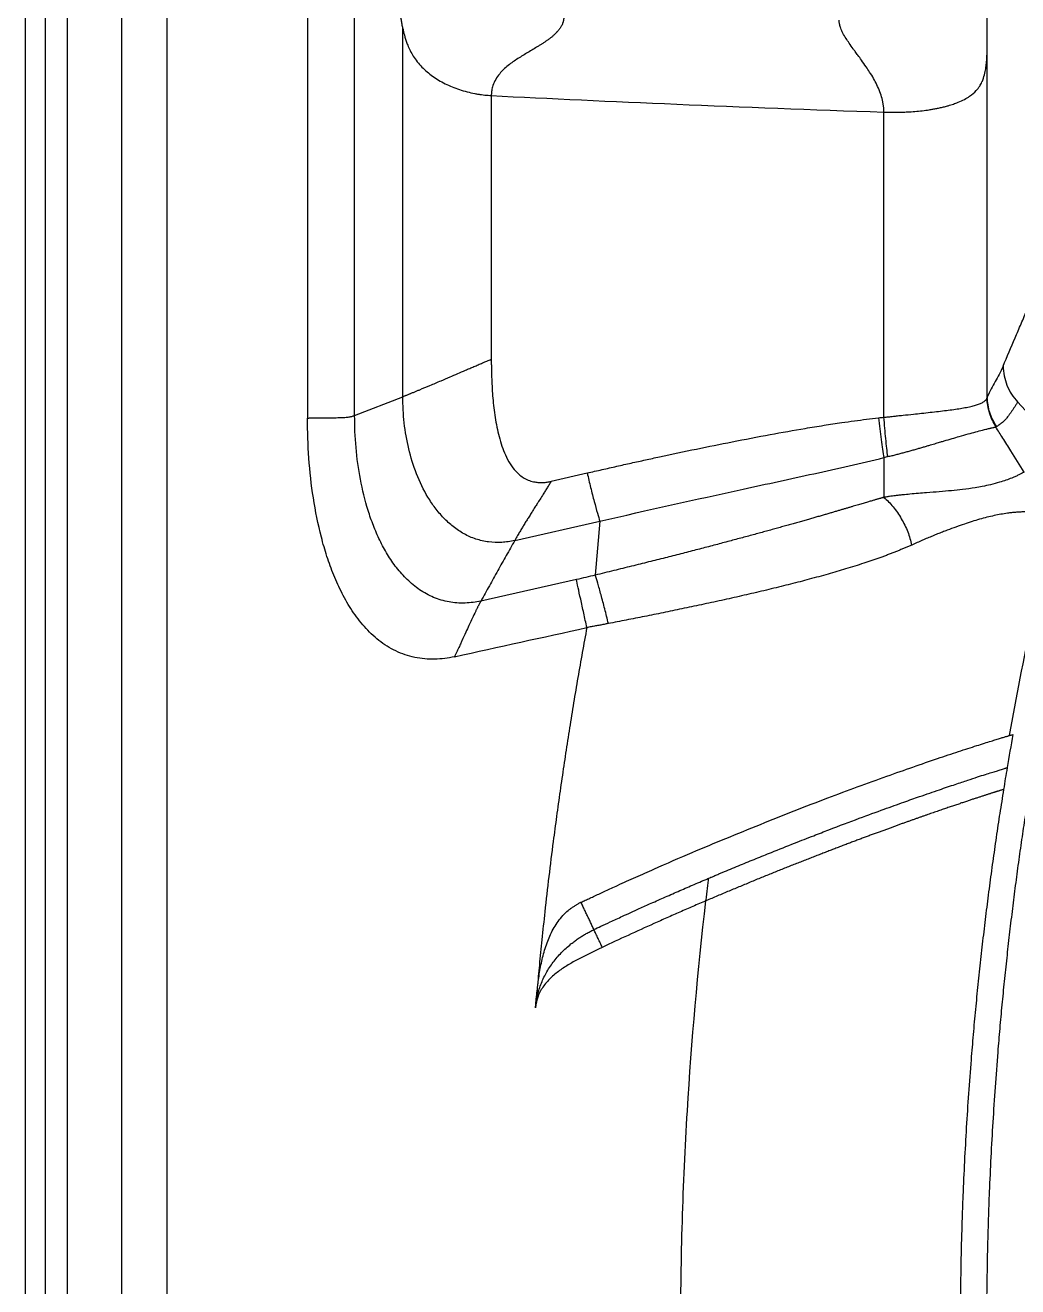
# Model space of a CAD drawing. Extents: x 525 to 613, y 487 to 635.
# Drawn here: x 525.39 to 534.45, y 547.48 to 559 of the extents above; entities that cross this region are included whole.
import ezdxf

# ---------------------------------------------------------------- set-up
doc = ezdxf.new("R2010")
doc.units = 0
doc.header["$MEASUREMENT"] = 0
doc.layers.add('1', color=4, linetype='Continuous')
doc.layers.add('STD TEST', color=3, linetype='Continuous')

# ---------------------------------------------------------------- blocks, each defined once
blk = doc.blocks.new('2023 VANGUARD')
at = {"layer": '1', "linetype": 'Continuous', "lineweight": 25}
blk.add_line((-43.571, -3), (-43.571, -84.142), dxfattribs=at)
at = {"layer": '1', "color": 3, "linetype": 'Continuous', "lineweight": 25}
for p, q in [((-43.387, -3.417), (-43.387, -83.725)), ((-43.184, -83.448), (-43.184, -3.694)), ((-42.693, -4.327), (-42.693, -82.815)), ((-42.275, -82.306), (-42.275, -4.836)), ((-40.994, -5.071), (-40.994, -37.279)), ((-40.564, -37.255), (-40.564, -5.071)), ((-40.124, -37.084), (-40.124, -33.723)), ((-34.791, -37.09), (-34.791, -33.803)), ((-39.317, -34.336), (-39.317, -36.742)), ((-35.735, -37.272), (-35.735, -34.487)), ((-40.564, -37.255), (-40.124, -37.084)), ((-34.131, -37.55), (-34.514, -37.132)), ((-38.442, -37.781), (-38.77, -37.857)), ((-39.103, -38.397), (-38.326, -38.22)), ((-38.326, -38.22), (-38.368, -38.713)), ((-38.541, -38.753), (-39.412, -38.949))]:
    blk.add_line(p, q, dxfattribs=at)
for points, knots in [([(-40.124, -33.723), (-40.125, -33.717), (-40.128, -33.705), (-40.132, -33.679), (-40.14, -33.634), (-40.151, -33.57), (-40.161, -33.492), (-40.174, -33.387), (-40.186, -33.255), (-40.195, -33.095), (-40.2, -32.934), (-40.202, -32.773), (-40.203, -32.611), (-40.203, -32.504), (-40.203, -32.45)], [0, 0, 0, 0, 0.014111, 0.031252, 0.062502, 0.125004, 0.188178, 0.25001, 0.374988, 0.499977, 0.624978, 0.749984, 0.874992, 1, 1, 1, 1]), ([(-34.791, -33.803), (-34.791, -33.776), (-34.791, -33.719), (-34.791, -33.607), (-34.791, -33.465), (-34.791, -33.296), (-34.791, -33.127), (-34.791, -32.958), (-34.791, -32.788), (-34.791, -32.619), (-34.791, -32.507), (-34.791, -32.45)], [0, 0, 0, 0, 0.061351, 0.125, 0.25, 0.375, 0.5, 0.625, 0.75, 0.875, 1, 1, 1, 1]), ([(-40.124, -33.723), (-40.123, -33.727), (-40.122, -33.737), (-40.119, -33.75), (-40.116, -33.763), (-40.112, -33.776), (-40.109, -33.789), (-40.103, -33.81), (-40.094, -33.84), (-40.078, -33.881), (-40.057, -33.927), (-40.028, -33.978), (-39.993, -34.028), (-39.937, -34.092), (-39.872, -34.148), (-39.798, -34.196), (-39.739, -34.228), (-39.675, -34.257), (-39.608, -34.281), (-39.539, -34.302), (-39.481, -34.315), (-39.436, -34.323), (-39.406, -34.328), (-39.376, -34.331), (-39.346, -34.334), (-39.327, -34.335), (-39.317, -34.336)], [0, 0, 0, 0, 0.012008, 0.023969, 0.035888, 0.04777, 0.059623, 0.071451, 0.106779, 0.142885, 0.195685, 0.250041, 0.311522, 0.375051, 0.49996, 0.561992, 0.62497, 0.687479, 0.74997, 0.813052, 0.874965, 0.900669, 0.926007, 0.950995, 0.975653, 1, 1, 1, 1]), ([(-38.695, -33.728), (-38.697, -33.73), (-38.701, -33.736), (-38.707, -33.743), (-38.714, -33.751), (-38.718, -33.756), (-38.721, -33.758)], [0, 0, 0, 0, 0.2495815, 0.4990539, 0.7479057, 1, 1, 1, 1]), ([(-38.656, -33.625), (-38.656, -33.627), (-38.656, -33.632), (-38.657, -33.639), (-38.658, -33.647), (-38.659, -33.654), (-38.661, -33.661), (-38.663, -33.669), (-38.667, -33.678), (-38.671, -33.689), (-38.678, -33.703), (-38.685, -33.715), (-38.691, -33.724), (-38.694, -33.728)], [0, 0, 0, 0, 0.0701942, 0.1406065, 0.211333, 0.2824684, 0.3541057, 0.4263353, 0.4992455, 0.624751, 0.7503371, 0.8754467, 1, 1, 1, 1]), ([(-35.735, -34.487), (-35.735, -34.483), (-35.735, -34.475), (-35.735, -34.463), (-35.736, -34.451), (-35.737, -34.439), (-35.739, -34.426), (-35.741, -34.414), (-35.743, -34.402), (-35.745, -34.389), (-35.748, -34.376), (-35.755, -34.347), (-35.771, -34.299), (-35.797, -34.238), (-35.829, -34.179), (-35.862, -34.124), (-35.9, -34.068), (-35.936, -34.017), (-35.969, -33.971), (-35.994, -33.937), (-36.022, -33.901), (-36.05, -33.86), (-36.082, -33.812), (-36.109, -33.767), (-36.125, -33.731), (-36.134, -33.706), (-36.138, -33.69), (-36.141, -33.675), (-36.143, -33.661), (-36.144, -33.652), (-36.144, -33.648)], [0, 0, 0, 0, 0.010878, 0.021867, 0.032974, 0.044206, 0.055572, 0.067078, 0.078731, 0.090538, 0.102503, 0.114635, 0.175812, 0.241854, 0.301821, 0.369929, 0.425073, 0.501307, 0.555526, 0.599187, 0.632371, 0.700279, 0.75961, 0.826398, 0.887966, 0.911428, 0.934307, 0.956657, 0.978534, 1, 1, 1, 1]), ([(-38.727, -33.766), (-38.729, -33.768), (-38.735, -33.774), (-38.743, -33.781), (-38.752, -33.789), (-38.761, -33.797), (-38.771, -33.806), (-38.782, -33.814), (-38.792, -33.822), (-38.807, -33.832), (-38.825, -33.845), (-38.846, -33.859), (-38.869, -33.873), (-38.899, -33.892), (-38.937, -33.915), (-38.983, -33.942), (-39.029, -33.97), (-39.075, -33.998), (-39.12, -34.028), (-39.164, -34.061), (-39.205, -34.097), (-39.244, -34.139), (-39.278, -34.187), (-39.299, -34.232), (-39.309, -34.266), (-39.313, -34.287), (-39.315, -34.305), (-39.317, -34.32), (-39.317, -34.331), (-39.317, -34.336)], [0, 0, 0, 0, 0.014375, 0.029084, 0.044138, 0.059546, 0.075316, 0.091455, 0.107971, 0.12487, 0.155196, 0.187726, 0.217419, 0.250505, 0.312968, 0.375332, 0.437682, 0.5001, 0.562805, 0.625611, 0.690939, 0.750563, 0.824134, 0.892767, 0.919651, 0.946564, 0.964527, 0.982322, 1, 1, 1, 1]), ([(-38.721, -33.758), (-38.722, -33.759), (-38.724, -33.762), (-38.727, -33.764), (-38.728, -33.765)], [0, 0, 0, 0, 0.497605, 1, 1, 1, 1]), ([(-35.735, -34.487), (-35.728, -34.487), (-35.715, -34.487), (-35.695, -34.488), (-35.674, -34.488), (-35.654, -34.488), (-35.632, -34.488), (-35.611, -34.488), (-35.589, -34.488), (-35.566, -34.487), (-35.544, -34.486), (-35.505, -34.485), (-35.451, -34.481), (-35.384, -34.475), (-35.33, -34.467), (-35.286, -34.46), (-35.252, -34.453), (-35.217, -34.446), (-35.181, -34.438), (-35.142, -34.427), (-35.1, -34.414), (-35.05, -34.395), (-35, -34.372), (-34.942, -34.338), (-34.896, -34.299), (-34.861, -34.253), (-34.84, -34.215), (-34.823, -34.171), (-34.81, -34.123), (-34.801, -34.067), (-34.796, -34.014), (-34.793, -33.96), (-34.792, -33.915), (-34.791, -33.88), (-34.791, -33.854), (-34.791, -33.829), (-34.791, -33.812), (-34.791, -33.803)], [0, 0, 0, 0, 0.011311, 0.022887, 0.034729, 0.046836, 0.059212, 0.071854, 0.084762, 0.097932, 0.11136, 0.125041, 0.167037, 0.20872, 0.250074, 0.272361, 0.295803, 0.320397, 0.346142, 0.373034, 0.410072, 0.44575, 0.500046, 0.54875, 0.625107, 0.67448, 0.71609, 0.750059, 0.800373, 0.838986, 0.875001, 0.908792, 0.940372, 0.955635, 0.970652, 0.985437, 1, 1, 1, 1]), ([(-34.647, -36.805), (-34.61, -36.719), (-34.555, -36.591), (-34.482, -36.418), (-34.445, -36.332), (-34.427, -36.289)], [0, 0, 0, 0, 0.499995, 0.749652, 1, 1, 1, 1]), ([(-40.124, -37.084), (-40.121, -37.082), (-40.114, -37.08), (-40.104, -37.075), (-40.093, -37.071), (-40.082, -37.067), (-40.07, -37.062), (-40.059, -37.057), (-40.047, -37.053), (-40.035, -37.047), (-40.022, -37.042), (-40.009, -37.037), (-39.996, -37.032), (-39.983, -37.026), (-39.945, -37.01), (-39.878, -36.982), (-39.784, -36.942), (-39.676, -36.896), (-39.588, -36.858), (-39.514, -36.826), (-39.475, -36.81), (-39.436, -36.793), (-39.397, -36.776), (-39.357, -36.759), (-39.33, -36.748), (-39.317, -36.742)], [0, 0, 0, 0, 0.0192229, 0.0384457, 0.0576688, 0.0768923, 0.0961163, 0.1153404, 0.1345644, 0.1537882, 0.1730121, 0.1922364, 0.211461, 0.2306859, 0.2499109, 0.3749656, 0.500006, 0.5943709, 0.7499038, 0.7915847, 0.8332661, 0.8749486, 0.916632, 0.958316, 1, 1, 1, 1]), ([(-39.317, -36.742), (-39.317, -36.757), (-39.317, -36.787), (-39.316, -36.831), (-39.315, -36.876), (-39.313, -36.936), (-39.31, -37.01), (-39.301, -37.128), (-39.284, -37.274), (-39.255, -37.421), (-39.222, -37.534), (-39.189, -37.619), (-39.148, -37.696), (-39.102, -37.758), (-39.058, -37.8), (-39.016, -37.83), (-38.97, -37.851), (-38.925, -37.863), (-38.883, -37.868), (-38.852, -37.868), (-38.826, -37.866), (-38.808, -37.864), (-38.789, -37.861), (-38.776, -37.858), (-38.77, -37.857)], [0, 0, 0, 0, 0.031395, 0.0627, 0.093919, 0.125055, 0.189834, 0.250107, 0.375137, 0.500142, 0.565968, 0.625159, 0.691101, 0.750086, 0.786746, 0.821473, 0.857091, 0.892839, 0.919267, 0.946408, 0.959483, 0.973205, 0.986694, 1, 1, 1, 1]), ([(-34.647, -36.805), (-34.659, -36.832), (-34.671, -36.857), (-34.695, -36.904), (-34.707, -36.925), (-34.731, -36.968), (-34.743, -36.99), (-34.767, -37.037), (-34.779, -37.061), (-34.791, -37.09)], [0, 0, 0, 0, 0.25, 0.25, 0.5, 0.5, 0.75, 0.75, 1, 1, 1, 1]), ([(-34.647, -36.805), (-34.647, -36.834), (-34.643, -36.864), (-34.631, -36.923), (-34.623, -36.952), (-34.6, -37.008), (-34.585, -37.036), (-34.553, -37.087), (-34.534, -37.11), (-34.514, -37.132)], [0, 0, 0, 0, 0.25, 0.25, 0.5, 0.5, 0.75, 0.75, 1, 1, 1, 1]), ([(-39.103, -38.397), (-39.123, -38.402), (-39.162, -38.409), (-39.242, -38.417), (-39.322, -38.414), (-39.4, -38.4), (-39.477, -38.379), (-39.568, -38.339), (-39.666, -38.272), (-39.754, -38.192), (-39.83, -38.101), (-39.919, -37.97), (-40.005, -37.79), (-40.075, -37.561), (-40.116, -37.324), (-40.124, -37.164), (-40.124, -37.084)], [0, 0, 0, 0, 0.03125, 0.0625, 0.125, 0.15625, 0.1875, 0.25, 0.3125, 0.375, 0.4375, 0.5, 0.625, 0.75, 0.875, 1, 1, 1, 1]), ([(-35.735, -37.272), (-35.728, -37.272), (-35.714, -37.27), (-35.692, -37.268), (-35.67, -37.265), (-35.642, -37.262), (-35.606, -37.258), (-35.545, -37.252), (-35.471, -37.244), (-35.361, -37.232), (-35.233, -37.218), (-35.094, -37.201), (-34.996, -37.185), (-34.93, -37.171), (-34.888, -37.159), (-34.853, -37.146), (-34.829, -37.134), (-34.815, -37.123), (-34.806, -37.116), (-34.8, -37.109), (-34.796, -37.102), (-34.794, -37.098), (-34.793, -37.095)], [0, 0, 0, 0, 0.014385, 0.029632, 0.045742, 0.062713, 0.087955, 0.124997, 0.194108, 0.250102, 0.375032, 0.499901, 0.624486, 0.689671, 0.749794, 0.812564, 0.874404, 0.907688, 0.937031, 0.95901, 0.979998, 1, 1, 1, 1]), ([(-34.71, -37.359), (-34.736, -37.32), (-34.756, -37.278), (-34.784, -37.188), (-34.792, -37.141), (-34.793, -37.095)], [0, 0, 0, 0, 0.5, 0.5, 1, 1, 1, 1]), ([(-34.705, -37.357), (-34.732, -37.318), (-34.753, -37.274), (-34.782, -37.184), (-34.79, -37.136), (-34.791, -37.09)], [0, 0, 0, 0, 0.5, 0.5, 1, 1, 1, 1]), ([(-34.514, -37.132), (-34.516, -37.137), (-34.522, -37.145), (-34.529, -37.158), (-34.537, -37.17), (-34.544, -37.181), (-34.552, -37.193), (-34.559, -37.204), (-34.566, -37.214), (-34.573, -37.224), (-34.58, -37.234), (-34.587, -37.244), (-34.593, -37.253), (-34.602, -37.264), (-34.611, -37.276), (-34.623, -37.289), (-34.635, -37.302), (-34.651, -37.318), (-34.668, -37.331), (-34.684, -37.342), (-34.694, -37.349), (-34.701, -37.354), (-34.705, -37.357)], [0, 0, 0, 0, 0.044745, 0.089055, 0.132931, 0.176375, 0.219386, 0.261964, 0.304109, 0.345821, 0.387098, 0.427939, 0.468342, 0.508307, 0.573352, 0.632521, 0.696092, 0.755896, 0.878493, 0.919133, 0.948482, 1, 1, 1, 1]), ([(-40.994, -37.279), (-40.99, -37.279), (-40.982, -37.279), (-40.969, -37.278), (-40.956, -37.278), (-40.943, -37.277), (-40.924, -37.277), (-40.898, -37.276), (-40.869, -37.276), (-40.837, -37.276), (-40.806, -37.276), (-40.773, -37.277), (-40.734, -37.276), (-40.69, -37.275), (-40.65, -37.273), (-40.624, -37.27), (-40.606, -37.267), (-40.591, -37.264), (-40.577, -37.26), (-40.568, -37.257), (-40.564, -37.255)], [0, 0, 0, 0, 0.023564, 0.047841, 0.072833, 0.09854, 0.124964, 0.183477, 0.249931, 0.295883, 0.374975, 0.445125, 0.500099, 0.634577, 0.750194, 0.803376, 0.854918, 0.904849, 0.953198, 1, 1, 1, 1]), ([(-39.653, -39.458), (-39.712, -39.471), (-39.803, -39.483), (-39.925, -39.479), (-40.016, -39.466), (-40.104, -39.442), (-40.217, -39.395), (-40.347, -39.313), (-40.479, -39.186), (-40.589, -39.04), (-40.681, -38.881), (-40.756, -38.714), (-40.819, -38.542), (-40.886, -38.308), (-40.946, -38.009), (-40.986, -37.645), (-40.994, -37.401), (-40.994, -37.279)], [0, 0, 0, 0, 0.0625, 0.09375, 0.125, 0.15625, 0.1875, 0.25, 0.3125, 0.375, 0.4375, 0.5, 0.5625, 0.625, 0.75, 0.875, 1, 1, 1, 1]), ([(-39.412, -38.949), (-39.459, -38.959), (-39.557, -38.973), (-39.704, -38.963), (-39.845, -38.921), (-39.974, -38.85), (-40.087, -38.756), (-40.184, -38.646), (-40.267, -38.525), (-40.336, -38.396), (-40.394, -38.261), (-40.459, -38.077), (-40.516, -37.839), (-40.556, -37.548), (-40.564, -37.353), (-40.564, -37.255)], [0, 0, 0, 0, 0.0625, 0.125, 0.1875, 0.25, 0.3125, 0.375, 0.4375, 0.5, 0.5625, 0.625, 0.75, 0.875, 1, 1, 1, 1]), ([(-38.442, -37.781), (-38.397, -37.77), (-38.307, -37.75), (-38.173, -37.719), (-38.041, -37.69), (-37.911, -37.661), (-37.713, -37.618), (-37.449, -37.562), (-37.112, -37.494), (-36.782, -37.431), (-36.502, -37.381), (-36.285, -37.346), (-36.135, -37.323), (-36.005, -37.305), (-35.893, -37.29), (-35.82, -37.281), (-35.784, -37.277)], [0, 0, 0, 0, 0.051594, 0.102391, 0.152393, 0.201598, 0.250009, 0.37701, 0.500004, 0.630783, 0.749962, 0.814628, 0.874966, 0.918007, 0.959683, 1, 1, 1, 1]), ([(-35.784, -37.277), (-35.776, -37.276), (-35.759, -37.274), (-35.743, -37.273), (-35.735, -37.272)], [0, 0, 0, 0, 0.502878, 1, 1, 1, 1]), ([(-35.784, -37.277), (-35.78, -37.31), (-35.776, -37.344), (-35.768, -37.41), (-35.764, -37.443), (-35.755, -37.507), (-35.751, -37.537), (-35.742, -37.592), (-35.738, -37.618), (-35.735, -37.64)], [0, 0, 0, 0, 0.25, 0.25, 0.5, 0.5, 0.75, 0.75, 1, 1, 1, 1]), ([(-35.699, -37.631), (-35.702, -37.608), (-35.705, -37.583), (-35.711, -37.528), (-35.714, -37.498), (-35.72, -37.436), (-35.723, -37.404), (-35.729, -37.338), (-35.732, -37.305), (-35.735, -37.272)], [0, 0, 0, 0, 0.25, 0.25, 0.5, 0.5, 0.75, 0.75, 1, 1, 1, 1]), ([(-35.699, -37.631), (-35.692, -37.629), (-35.679, -37.626), (-35.66, -37.622), (-35.641, -37.617), (-35.623, -37.612), (-35.604, -37.608), (-35.585, -37.603), (-35.567, -37.598), (-35.548, -37.593), (-35.53, -37.588), (-35.512, -37.583), (-35.494, -37.578), (-35.476, -37.573), (-35.458, -37.568), (-35.441, -37.563), (-35.423, -37.558), (-35.406, -37.553), (-35.389, -37.548), (-35.372, -37.543), (-35.355, -37.538), (-35.334, -37.532), (-35.302, -37.522), (-35.26, -37.51), (-35.219, -37.498), (-35.169, -37.483), (-35.112, -37.466), (-35.039, -37.445), (-34.965, -37.424), (-34.894, -37.405), (-34.846, -37.392), (-34.815, -37.384), (-34.796, -37.379), (-34.779, -37.375), (-34.766, -37.372), (-34.751, -37.368), (-34.74, -37.366), (-34.73, -37.364), (-34.725, -37.363), (-34.719, -37.362), (-34.716, -37.361), (-34.714, -37.36)], [0, 0, 0, 0, 0.0128917, 0.0258006, 0.0387251, 0.0516631, 0.0646122, 0.0775698, 0.0905332, 0.1034991, 0.1164644, 0.1294254, 0.1423699, 0.1552818, 0.1681636, 0.1810182, 0.1938482, 0.206656, 0.2194442, 0.2322149, 0.2449703, 0.2577125, 0.2813019, 0.3208136, 0.3561337, 0.382883, 0.4443269, 0.5055751, 0.5865222, 0.6670278, 0.7485352, 0.7790984, 0.8095638, 0.8400634, 0.8707429, 0.8880617, 0.9334833, 0.9497529, 0.9663356, 0.9793557, 1, 1, 1, 1]), ([(-34.711, -37.359), (-34.711, -37.359), (-34.712, -37.36), (-34.713, -37.36), (-34.714, -37.36)], [0, 0, 0, 0, 0.497562, 1, 1, 1, 1]), ([(-34.454, -37.773), (-34.495, -37.708), (-34.56, -37.604), (-34.647, -37.466), (-34.693, -37.394), (-34.714, -37.36)], [0, 0, 0, 0, 0.473298, 0.754513, 1, 1, 1, 1]), ([(-34.705, -37.357), (-34.706, -37.357), (-34.708, -37.358), (-34.709, -37.359), (-34.71, -37.359)], [0, 0, 0, 0, 0.500622, 1, 1, 1, 1]), ([(-38.326, -38.22), (-37.891, -38.12), (-37.454, -38.023), (-36.803, -37.881), (-36.587, -37.834), (-36.158, -37.74), (-35.945, -37.693), (-35.735, -37.64)], [0, 0, 0, 0, 0.5, 0.5, 0.75, 0.75, 1, 1, 1, 1]), ([(-35.699, -37.631), (-35.705, -37.632), (-35.717, -37.635), (-35.729, -37.639), (-35.735, -37.64)], [0, 0, 0, 0, 0.492945, 1, 1, 1, 1]), ([(-35.735, -37.64), (-35.735, -37.669), (-35.735, -37.729), (-35.735, -37.849), (-35.735, -37.942), (-35.735, -38.003)], [0, 0, 0, 0, 0.2376087, 0.4940483, 1, 1, 1, 1]), ([(-38.77, -37.857), (-38.773, -37.861), (-38.779, -37.871), (-38.788, -37.886), (-38.798, -37.901), (-38.808, -37.917), (-38.821, -37.938), (-38.84, -37.969), (-38.865, -38.009), (-38.89, -38.049), (-38.914, -38.086), (-38.936, -38.121), (-38.959, -38.157), (-38.98, -38.191), (-39.002, -38.225), (-39.022, -38.258), (-39.038, -38.286), (-39.052, -38.308), (-39.062, -38.325), (-39.072, -38.342), (-39.081, -38.357), (-39.089, -38.372), (-39.097, -38.385), (-39.101, -38.393), (-39.103, -38.397)], [0, 0, 0, 0, 0.022671, 0.046526, 0.07157, 0.097809, 0.125249, 0.175205, 0.250236, 0.32155, 0.375088, 0.440804, 0.500035, 0.565007, 0.625122, 0.689489, 0.750031, 0.788202, 0.825551, 0.862077, 0.897782, 0.932667, 0.966738, 1, 1, 1, 1]), ([(-38.442, -37.781), (-38.432, -37.824), (-38.422, -37.869), (-38.4, -37.957), (-38.389, -38.001), (-38.368, -38.08), (-38.358, -38.116), (-38.34, -38.176), (-38.333, -38.201), (-38.326, -38.22)], [0, 0, 0, 0, 0.25, 0.25, 0.5, 0.5, 0.75, 0.75, 1, 1, 1, 1]), ([(-34.454, -37.773), (-34.457, -37.774), (-34.466, -37.779), (-34.481, -37.787), (-34.497, -37.795), (-34.516, -37.804), (-34.539, -37.815), (-34.591, -37.837), (-34.663, -37.862), (-34.756, -37.886), (-34.832, -37.903), (-34.915, -37.918), (-35.009, -37.931), (-35.118, -37.942), (-35.228, -37.952), (-35.353, -37.962), (-35.466, -37.971), (-35.552, -37.979), (-35.598, -37.984), (-35.637, -37.989), (-35.677, -37.994), (-35.711, -37.999), (-35.728, -38.002), (-35.735, -38.003)], [0, 0, 0, 0, 0.013846, 0.048702, 0.070234, 0.089883, 0.13071, 0.165284, 0.287254, 0.365384, 0.428585, 0.481583, 0.566708, 0.63746, 0.708664, 0.780331, 0.868664, 0.906203, 0.925174, 0.944251, 0.971997, 0.989784, 1, 1, 1, 1]), ([(-35.735, -38.003), (-35.735, -38.003), (-35.736, -38.003), (-35.737, -38.003), (-35.74, -38.004), (-35.744, -38.005), (-35.749, -38.007), (-35.755, -38.009), (-35.762, -38.011), (-35.771, -38.013), (-35.78, -38.016), (-35.79, -38.019), (-35.802, -38.022), (-35.815, -38.026), (-35.828, -38.03), (-35.843, -38.034), (-35.859, -38.039), (-35.877, -38.044), (-35.895, -38.049), (-35.914, -38.055), (-35.935, -38.061), (-35.956, -38.068), (-35.979, -38.074), (-36.003, -38.081), (-36.028, -38.089), (-36.054, -38.097), (-36.082, -38.105), (-36.11, -38.113), (-36.14, -38.122), (-36.171, -38.131), (-36.204, -38.141), (-36.237, -38.15), (-36.272, -38.161), (-36.308, -38.171), (-36.346, -38.182), (-36.384, -38.193), (-36.424, -38.205), (-36.466, -38.216), (-36.509, -38.229), (-36.553, -38.241), (-36.598, -38.254), (-36.645, -38.267), (-36.693, -38.28), (-36.743, -38.294), (-36.794, -38.308), (-36.846, -38.323), (-36.9, -38.337), (-36.955, -38.352), (-37.012, -38.368), (-37.07, -38.383), (-37.13, -38.399), (-37.191, -38.415), (-37.254, -38.432), (-37.318, -38.449), (-37.384, -38.466), (-37.45, -38.483), (-37.519, -38.501), (-37.588, -38.519), (-37.66, -38.537), (-37.732, -38.555), (-37.806, -38.574), (-37.882, -38.593), (-37.959, -38.612), (-38.038, -38.632), (-38.118, -38.651), (-38.2, -38.672), (-38.284, -38.692), (-38.34, -38.706), (-38.368, -38.713)], [0, 0, 0, 0, 0.000244, 0.000926, 0.002064, 0.003657, 0.005697, 0.008185, 0.011119, 0.0145, 0.01833, 0.022606, 0.027331, 0.032505, 0.038127, 0.0442, 0.050722, 0.057695, 0.065121, 0.072999, 0.081331, 0.090118, 0.099362, 0.109063, 0.119223, 0.129844, 0.140927, 0.152475, 0.164488, 0.17697, 0.189921, 0.203345, 0.217244, 0.23162, 0.246477, 0.26182, 0.277648, 0.293958, 0.310746, 0.328007, 0.345734, 0.363922, 0.382567, 0.401677, 0.421256, 0.441305, 0.461828, 0.482828, 0.504312, 0.526286, 0.548738, 0.571654, 0.595019, 0.618815, 0.643036, 0.667692, 0.692788, 0.718329, 0.744321, 0.770772, 0.797688, 0.825078, 0.852952, 0.881321, 0.910196, 0.939592, 0.969521, 1, 1, 1, 1]), ([(-35.735, -38.003), (-35.706, -38.027), (-35.678, -38.056), (-35.623, -38.122), (-35.598, -38.159), (-35.553, -38.237), (-35.533, -38.278), (-35.501, -38.359), (-35.49, -38.4), (-35.482, -38.438)], [0, 0, 0, 0, 0.25, 0.25, 0.5, 0.5, 0.75, 0.75, 1, 1, 1, 1]), ([(-34.404, -38.137), (-34.408, -38.137), (-34.416, -38.137), (-34.429, -38.136), (-34.442, -38.136), (-34.455, -38.136), (-34.469, -38.136), (-34.484, -38.137), (-34.505, -38.138), (-34.533, -38.14), (-34.57, -38.143), (-34.632, -38.151), (-34.727, -38.168), (-34.859, -38.201), (-35.002, -38.246), (-35.117, -38.288), (-35.201, -38.32), (-35.245, -38.337), (-35.29, -38.356), (-35.336, -38.375), (-35.384, -38.395), (-35.432, -38.416), (-35.465, -38.43), (-35.481, -38.438)], [0, 0, 0, 0, 0.017836, 0.035761, 0.053776, 0.071881, 0.090078, 0.108366, 0.126748, 0.169796, 0.212237, 0.254071, 0.378666, 0.503937, 0.623892, 0.752557, 0.786757, 0.821334, 0.856292, 0.891634, 0.927364, 0.963485, 1, 1, 1, 1]), ([(-35.481, -38.438), (-35.491, -38.442), (-35.511, -38.451), (-35.541, -38.464), (-35.572, -38.477), (-35.604, -38.49), (-35.636, -38.503), (-35.669, -38.516), (-35.703, -38.529), (-35.737, -38.542), (-35.808, -38.567), (-35.922, -38.606), (-36.08, -38.656), (-36.246, -38.704), (-36.413, -38.75), (-36.586, -38.795), (-36.762, -38.839), (-36.942, -38.881), (-37.124, -38.923), (-37.307, -38.963), (-37.458, -38.995), (-37.577, -39.02), (-37.663, -39.038), (-37.749, -39.056), (-37.834, -39.073), (-37.918, -39.09), (-38.002, -39.107), (-38.085, -39.123), (-38.167, -39.139), (-38.222, -39.15), (-38.249, -39.155)], [0, 0, 0, 0, 0.012994, 0.026173, 0.039535, 0.053082, 0.066813, 0.080727, 0.094825, 0.109107, 0.123572, 0.183024, 0.247945, 0.309296, 0.373265, 0.43539, 0.498638, 0.562253, 0.625266, 0.687626, 0.749288, 0.778313, 0.807052, 0.835502, 0.86366, 0.891524, 0.919092, 0.946361, 0.973331, 1, 1, 1, 1]), ([(-38.445, -39.191), (-38.454, -39.148), (-38.464, -39.103), (-38.483, -39.016), (-38.493, -38.973), (-38.51, -38.894), (-38.518, -38.858), (-38.532, -38.797), (-38.537, -38.772), (-38.541, -38.753)], [0, 0, 0, 0, 0.25, 0.25, 0.5, 0.5, 0.75, 0.75, 1, 1, 1, 1]), ([(-38.249, -39.155), (-38.259, -39.111), (-38.27, -39.066), (-38.293, -38.977), (-38.305, -38.934), (-38.326, -38.854), (-38.336, -38.817), (-38.354, -38.756), (-38.362, -38.731), (-38.368, -38.713)], [0, 0, 0, 0, 0.25, 0.25, 0.5, 0.5, 0.75, 0.75, 1, 1, 1, 1]), ([(-39.412, -38.949), (-39.413, -38.951), (-39.416, -38.956), (-39.42, -38.963), (-39.424, -38.971), (-39.428, -38.979), (-39.432, -38.987), (-39.437, -38.996), (-39.442, -39.005), (-39.446, -39.015), (-39.451, -39.025), (-39.457, -39.036), (-39.469, -39.061), (-39.489, -39.105), (-39.519, -39.168), (-39.551, -39.238), (-39.577, -39.295), (-39.6, -39.346), (-39.616, -39.38), (-39.631, -39.412), (-39.643, -39.437), (-39.65, -39.451), (-39.653, -39.458)], [0, 0, 0, 0, 0.021127, 0.042579, 0.064357, 0.086459, 0.108884, 0.131629, 0.154693, 0.178072, 0.201763, 0.225764, 0.25007, 0.368751, 0.499986, 0.613825, 0.749932, 0.801662, 0.874956, 0.925687, 0.967314, 1, 1, 1, 1]), ([(-38.445, -39.191), (-38.452, -39.229), (-38.466, -39.305), (-38.487, -39.419), (-38.507, -39.534), (-38.527, -39.648), (-38.547, -39.763), (-38.566, -39.878), (-38.585, -39.993), (-38.603, -40.108), (-38.621, -40.223), (-38.639, -40.338), (-38.656, -40.453), (-38.673, -40.568), (-38.69, -40.684), (-38.706, -40.799), (-38.727, -40.952), (-38.771, -41.281), (-38.815, -41.656), (-38.855, -42.033), (-38.878, -42.264), (-38.897, -42.471), (-38.909, -42.601), (-38.914, -42.662)], [0, 0, 0, 0, 0.033158, 0.066325, 0.099501, 0.132686, 0.165881, 0.199086, 0.232301, 0.265527, 0.298765, 0.332013, 0.365274, 0.398547, 0.431833, 0.465131, 0.498444, 0.564138, 0.74875, 0.822152, 0.888507, 0.947796, 1, 1, 1, 1]), ([(-38.249, -39.155), (-38.262, -39.157), (-38.288, -39.162), (-38.327, -39.17), (-38.367, -39.177), (-38.406, -39.184), (-38.432, -39.189), (-38.445, -39.191)], [0, 0, 0, 0, 0.201771, 0.402659, 0.602662, 0.801777, 1, 1, 1, 1]), ([(-38.499, -41.699), (-38.486, -41.693), (-38.458, -41.68), (-38.416, -41.661), (-38.372, -41.64), (-38.324, -41.617), (-38.273, -41.594), (-38.22, -41.569), (-38.156, -41.54), (-38.082, -41.506), (-37.998, -41.469), (-37.915, -41.432), (-37.743, -41.355), (-37.495, -41.248), (-37.17, -41.113), (-36.859, -40.986), (-36.548, -40.862), (-36.252, -40.748), (-35.969, -40.642), (-35.708, -40.548), (-35.463, -40.461), (-35.244, -40.386), (-35.081, -40.332), (-34.966, -40.294), (-34.887, -40.269), (-34.816, -40.246), (-34.766, -40.231), (-34.732, -40.22), (-34.71, -40.213), (-34.69, -40.207), (-34.671, -40.201), (-34.654, -40.196), (-34.638, -40.191), (-34.623, -40.187), (-34.61, -40.183), (-34.598, -40.179), (-34.592, -40.177), (-34.588, -40.176)], [0, 0, 0, 0, 0.007354, 0.015228, 0.023626, 0.032551, 0.042005, 0.051991, 0.062514, 0.078115, 0.09377, 0.109428, 0.125024, 0.191347, 0.250021, 0.312539, 0.375048, 0.43995, 0.500006, 0.563922, 0.625028, 0.688747, 0.749967, 0.781752, 0.813191, 0.84427, 0.874977, 0.887525, 0.900068, 0.912604, 0.92513, 0.937645, 0.950148, 0.962637, 0.975109, 0.987564, 1, 1, 1, 1]), ([(-34.588, -40.176), (-34.584, -40.175), (-34.573, -40.172), (-34.563, -40.169), (-34.557, -40.167)], [0, 0, 0, 0, 0.469371, 1, 1, 1, 1]), ([(-37.333, -41.479), (-37.326, -41.476), (-37.311, -41.47), (-37.283, -41.458), (-37.251, -41.444), (-37.219, -41.431), (-37.174, -41.412), (-37.116, -41.388), (-37.02, -41.348), (-36.901, -41.3), (-36.735, -41.232), (-36.558, -41.162), (-36.384, -41.094), (-36.183, -41.016), (-35.964, -40.934), (-35.738, -40.851), (-35.558, -40.786), (-35.388, -40.726), (-35.23, -40.672), (-35.085, -40.623), (-34.971, -40.585), (-34.881, -40.555), (-34.809, -40.532), (-34.752, -40.514), (-34.709, -40.501), (-34.676, -40.491), (-34.652, -40.483), (-34.635, -40.478), (-34.623, -40.474), (-34.615, -40.472), (-34.611, -40.471), (-34.61, -40.47)], [0, 0, 0, 0, 0.004219, 0.010172, 0.017861, 0.024866, 0.031257, 0.046877, 0.062512, 0.093763, 0.125014, 0.17382, 0.215492, 0.25, 0.324016, 0.39033, 0.448964, 0.499945, 0.572362, 0.638169, 0.697369, 0.749953, 0.799423, 0.843485, 0.882127, 0.915345, 0.943134, 0.965494, 0.982426, 0.993928, 1, 1, 1, 1]), ([(-34.796, -45.619), (-34.796, -45.584), (-34.796, -45.511), (-34.795, -45.4), (-34.794, -45.284), (-34.792, -45.163), (-34.79, -45.037), (-34.788, -44.907), (-34.784, -44.772), (-34.78, -44.633), (-34.776, -44.489), (-34.768, -44.285), (-34.756, -44.024), (-34.738, -43.705), (-34.717, -43.386), (-34.696, -43.101), (-34.675, -42.851), (-34.655, -42.635), (-34.634, -42.421), (-34.611, -42.207), (-34.588, -41.995), (-34.562, -41.783), (-34.536, -41.572), (-34.508, -41.362), (-34.479, -41.153), (-34.448, -40.945), (-34.416, -40.738), (-34.394, -40.6), (-34.383, -40.531)], [0, 0, 0, 0, 0.020821, 0.042588, 0.065297, 0.088943, 0.113519, 0.139015, 0.165417, 0.192715, 0.22091, 0.250003, 0.312225, 0.374641, 0.437256, 0.500012, 0.542473, 0.584783, 0.626945, 0.66896, 0.710832, 0.752561, 0.794149, 0.835596, 0.876904, 0.918074, 0.959106, 1, 1, 1, 1]), ([(-34.642, -40.669), (-34.645, -40.669), (-34.649, -40.671), (-34.656, -40.673), (-34.664, -40.675), (-34.672, -40.678), (-34.68, -40.68), (-34.688, -40.683), (-34.697, -40.686), (-34.706, -40.688), (-34.715, -40.691), (-34.724, -40.694), (-34.734, -40.698), (-34.745, -40.701), (-34.755, -40.704), (-34.766, -40.708), (-34.777, -40.711), (-34.789, -40.715), (-34.801, -40.719), (-34.813, -40.723), (-34.826, -40.727), (-34.839, -40.731), (-34.852, -40.736), (-34.866, -40.74), (-34.88, -40.745), (-34.895, -40.749), (-34.909, -40.754), (-34.925, -40.759), (-34.94, -40.764), (-34.956, -40.77), (-34.973, -40.775), (-34.99, -40.781), (-35.007, -40.787), (-35.025, -40.792), (-35.043, -40.799), (-35.061, -40.805), (-35.08, -40.811), (-35.1, -40.818), (-35.12, -40.824), (-35.14, -40.831), (-35.161, -40.838), (-35.182, -40.846), (-35.204, -40.853), (-35.226, -40.861), (-35.249, -40.869), (-35.273, -40.877), (-35.297, -40.885), (-35.321, -40.894), (-35.346, -40.902), (-35.372, -40.911), (-35.398, -40.921), (-35.425, -40.93), (-35.452, -40.94), (-35.48, -40.95), (-35.509, -40.96), (-35.538, -40.97), (-35.568, -40.981), (-35.598, -40.992), (-35.63, -41.003), (-35.661, -41.015), (-35.694, -41.027), (-35.727, -41.039), (-35.761, -41.051), (-35.796, -41.064), (-35.832, -41.077), (-35.868, -41.091), (-35.905, -41.104), (-35.942, -41.118), (-35.981, -41.133), (-36.02, -41.147), (-36.059, -41.162), (-36.1, -41.178), (-36.141, -41.193), (-36.183, -41.21), (-36.226, -41.226), (-36.269, -41.243), (-36.313, -41.26), (-36.358, -41.277), (-36.403, -41.295), (-36.45, -41.313), (-36.496, -41.331), (-36.544, -41.35), (-36.592, -41.369), (-36.64, -41.388), (-36.689, -41.408), (-36.739, -41.428), (-36.789, -41.448), (-36.839, -41.469), (-36.89, -41.489), (-36.941, -41.51), (-36.992, -41.532), (-37.044, -41.553), (-37.096, -41.575), (-37.148, -41.596), (-37.2, -41.618), (-37.253, -41.641), (-37.305, -41.663), (-37.34, -41.678), (-37.358, -41.685)], [0, 0, 0, 0, 0.009796, 0.019604, 0.029426, 0.039261, 0.04911, 0.058971, 0.068845, 0.078732, 0.088632, 0.098545, 0.108471, 0.11841, 0.128362, 0.138328, 0.148306, 0.158298, 0.168303, 0.178321, 0.188352, 0.198396, 0.208453, 0.218523, 0.228607, 0.238703, 0.248812, 0.258935, 0.26907, 0.279219, 0.289381, 0.299555, 0.309743, 0.319944, 0.330158, 0.340385, 0.350626, 0.360879, 0.371145, 0.381425, 0.391717, 0.402023, 0.412341, 0.422673, 0.433018, 0.443376, 0.453747, 0.464131, 0.474528, 0.484938, 0.495361, 0.505797, 0.516247, 0.52671, 0.537185, 0.547673, 0.558175, 0.56869, 0.579218, 0.589759, 0.600313, 0.61088, 0.621459, 0.632053, 0.642659, 0.653279, 0.663911, 0.674556, 0.685215, 0.695886, 0.706572, 0.71727, 0.72798, 0.738704, 0.749441, 0.760191, 0.770955, 0.781732, 0.792521, 0.803322, 0.814137, 0.824965, 0.835807, 0.846661, 0.857529, 0.86841, 0.879304, 0.890211, 0.901131, 0.912064, 0.92301, 0.933969, 0.944942, 0.955927, 0.966926, 0.977938, 0.988962, 1, 1, 1, 1]), ([(-34.642, -40.669), (-34.648, -40.705), (-34.66, -40.778), (-34.677, -40.887), (-34.694, -40.996), (-34.71, -41.106), (-34.726, -41.216), (-34.741, -41.327), (-34.757, -41.438), (-34.771, -41.549), (-34.786, -41.66), (-34.8, -41.772), (-34.814, -41.884), (-34.827, -41.996), (-34.84, -42.109), (-34.853, -42.222), (-34.865, -42.335), (-34.877, -42.448), (-34.888, -42.562), (-34.899, -42.677), (-34.91, -42.791), (-34.92, -42.906), (-34.93, -43.021), (-34.945, -43.2), (-34.963, -43.445), (-34.983, -43.754), (-35, -44.065), (-35.013, -44.351), (-35.022, -44.609), (-35.029, -44.834), (-35.033, -45.047), (-35.036, -45.249), (-35.038, -45.438), (-35.038, -45.56), (-35.038, -45.619)], [0, 0, 0, 0, 0.022182, 0.044416, 0.0667, 0.089036, 0.111424, 0.133863, 0.156354, 0.178896, 0.201491, 0.224139, 0.246838, 0.269591, 0.292396, 0.315254, 0.338165, 0.361131, 0.384151, 0.407225, 0.430355, 0.45354, 0.476782, 0.500079, 0.562196, 0.624592, 0.687205, 0.750068, 0.797609, 0.842846, 0.885761, 0.926289, 0.964378, 1, 1, 1, 1]), ([(-38.381, -41.948), (-38.36, -41.938), (-38.31, -41.914), (-38.224, -41.874), (-38.107, -41.82), (-37.982, -41.763), (-37.851, -41.704), (-37.728, -41.65), (-37.596, -41.592), (-37.487, -41.545), (-37.41, -41.512), (-37.366, -41.493), (-37.344, -41.484), (-37.333, -41.479)], [0, 0, 0, 0, 0.0601173, 0.1434614, 0.2500021, 0.396694, 0.5000021, 0.6250015, 0.7500025, 0.8750019, 0.9375021, 0.9687619, 1, 1, 1, 1]), ([(-37.358, -41.685), (-37.358, -41.685), (-37.358, -41.685), (-37.358, -41.685), (-37.356, -41.667), (-37.351, -41.631), (-37.345, -41.578), (-37.339, -41.527), (-37.335, -41.495), (-37.333, -41.479)], [0, 0, 0, 0, 0.000009, 0.000009, 0.000009, 0.250009, 0.500009, 0.750009, 1.000009, 1.000009, 1.000009, 1.000009]), ([(-38.914, -42.662), (-38.912, -42.645), (-38.91, -42.613), (-38.905, -42.567), (-38.9, -42.515), (-38.893, -42.456), (-38.881, -42.365), (-38.862, -42.253), (-38.833, -42.141), (-38.803, -42.054), (-38.776, -41.99), (-38.745, -41.93), (-38.708, -41.872), (-38.664, -41.819), (-38.625, -41.781), (-38.593, -41.756), (-38.571, -41.74), (-38.547, -41.725), (-38.523, -41.711), (-38.507, -41.703), (-38.499, -41.699)], [0, 0, 0, 0, 0.0458296, 0.0875022, 0.125022, 0.189989, 0.2500435, 0.3750644, 0.5000012, 0.5647024, 0.6251881, 0.6891854, 0.7500024, 0.8134222, 0.8749769, 0.8998689, 0.9247469, 0.9496812, 0.9747423, 1, 1, 1, 1]), ([(-38.381, -41.948), (-38.387, -41.936), (-38.398, -41.911), (-38.415, -41.875), (-38.432, -41.839), (-38.449, -41.804), (-38.466, -41.769), (-38.482, -41.734), (-38.493, -41.711), (-38.499, -41.699)], [0, 0, 0, 0, 0.1472779, 0.2930766, 0.437399, 0.5802483, 0.7216282, 0.8615438, 1, 1, 1, 1]), ([(-37.358, -41.685), (-37.358, -41.685), (-37.358, -41.685), (-37.358, -41.685), (-37.398, -41.702), (-37.477, -41.736), (-37.596, -41.788), (-37.715, -41.84), (-37.872, -41.911), (-38.069, -42), (-38.226, -42.073), (-38.304, -42.11)], [0, 0, 0, 0, 0.000051, 0.000051, 0.000051, 0.125051, 0.250051, 0.375051, 0.500051, 0.750051, 1.000051, 1.000051, 1.000051, 1.000051]), ([(-37.346, -49.558), (-37.381, -49.254), (-37.449, -48.615), (-37.526, -47.639), (-37.568, -46.798), (-37.585, -46.125), (-37.591, -45.452), (-37.579, -44.611), (-37.519, -43.297), (-37.433, -42.323), (-37.358, -41.685)], [0.0114019, 0.0114019, 0.0114019, 0.0114019, 0.125, 0.25, 0.375, 0.4375, 0.5, 0.625, 0.75, 0.9885614, 0.9885614, 0.9885614, 0.9885614]), ([(-38.914, -42.662), (-38.913, -42.656), (-38.912, -42.645), (-38.91, -42.629), (-38.908, -42.612), (-38.905, -42.596), (-38.902, -42.579), (-38.899, -42.563), (-38.892, -42.533), (-38.88, -42.49), (-38.854, -42.418), (-38.811, -42.33), (-38.756, -42.25), (-38.707, -42.189), (-38.667, -42.147), (-38.624, -42.107), (-38.584, -42.074), (-38.548, -42.047), (-38.516, -42.024), (-38.484, -42.003), (-38.45, -41.984), (-38.416, -41.965), (-38.393, -41.954), (-38.381, -41.948)], [0, 0, 0, 0, 0.017836, 0.035668, 0.053502, 0.071347, 0.089212, 0.107105, 0.125034, 0.187368, 0.250042, 0.373808, 0.49992, 0.562058, 0.624906, 0.687132, 0.749943, 0.791385, 0.832843, 0.874375, 0.916041, 0.957897, 1, 1, 1, 1]), ([(-38.304, -42.11), (-38.336, -42.126), (-38.401, -42.157), (-38.498, -42.204), (-38.593, -42.256), (-38.684, -42.313), (-38.769, -42.38), (-38.83, -42.447), (-38.868, -42.507), (-38.899, -42.573), (-38.911, -42.626), (-38.914, -42.662)], [0, 0, 0, 0, 0.125, 0.25, 0.375, 0.5, 0.625, 0.75, 0.8125, 0.875, 1, 1, 1, 1])]:
    blk.add_open_spline(points, degree=3, knots=knots, dxfattribs=at)
for points in [[(-39.317, -34.336), (-38.255, -34.39), (-37.057, -34.441), (-35.735, -34.487)], [(-34.791, -37.09), (-34.791, -37.092), (-34.792, -37.094), (-34.793, -37.095)], [(-34.588, -40.176), (-34.464, -39.478), (-34.316, -38.788), (-34.143, -38.102)], [(-39.103, -38.397), (-39.129, -38.443), (-39.181, -38.534), (-39.258, -38.672), (-39.335, -38.81), (-39.386, -38.903), (-39.412, -38.949)], [(-38.368, -38.713), (-38.426, -38.727), (-38.483, -38.74), (-38.541, -38.753)], [(-39.653, -39.458), (-39.25, -39.369), (-38.847, -39.28), (-38.445, -39.191)], [(-34.557, -40.167), (-34.575, -40.268), (-34.593, -40.369), (-34.61, -40.47)], [(-34.61, -40.47), (-34.621, -40.536), (-34.632, -40.602), (-34.642, -40.669)], [(-38.304, -42.11), (-38.31, -42.097), (-38.323, -42.07), (-38.342, -42.029), (-38.362, -41.988), (-38.374, -41.961), (-38.381, -41.948)]]:
    blk.add_open_spline(points, degree=3, dxfattribs=at)
blk = doc.blocks.new('2026 Vanguard')
at = {"layer": 'STD TEST', "color": 1}
blk.add_blockref('2023 VANGUARD', (44.161, 88.209), dxfattribs=at)

msp = doc.modelspace()

# ---------------------------------------------------------------- block references
at = {"layer": '1'}
msp.add_blockref('2026 Vanguard', (524.798, 504.482), dxfattribs=at)

doc.saveas('drawing.dxf')
